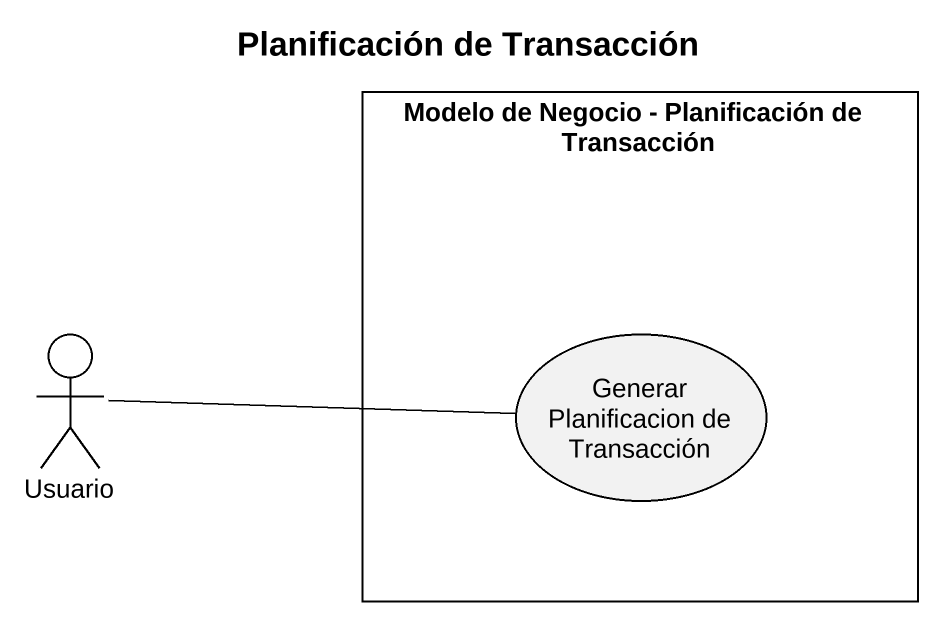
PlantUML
@startuml
title Planificación de Transacción
rectangle "Modelo de Negocio - Planificación de Transacción" as Modelo_de_Negocio {
  usecase "Generar Planificacion de Transacción" as Generar_Planificacion_de
}
actor Usuario
Generar_Planificacion_de -left- Usuario
@enduml
